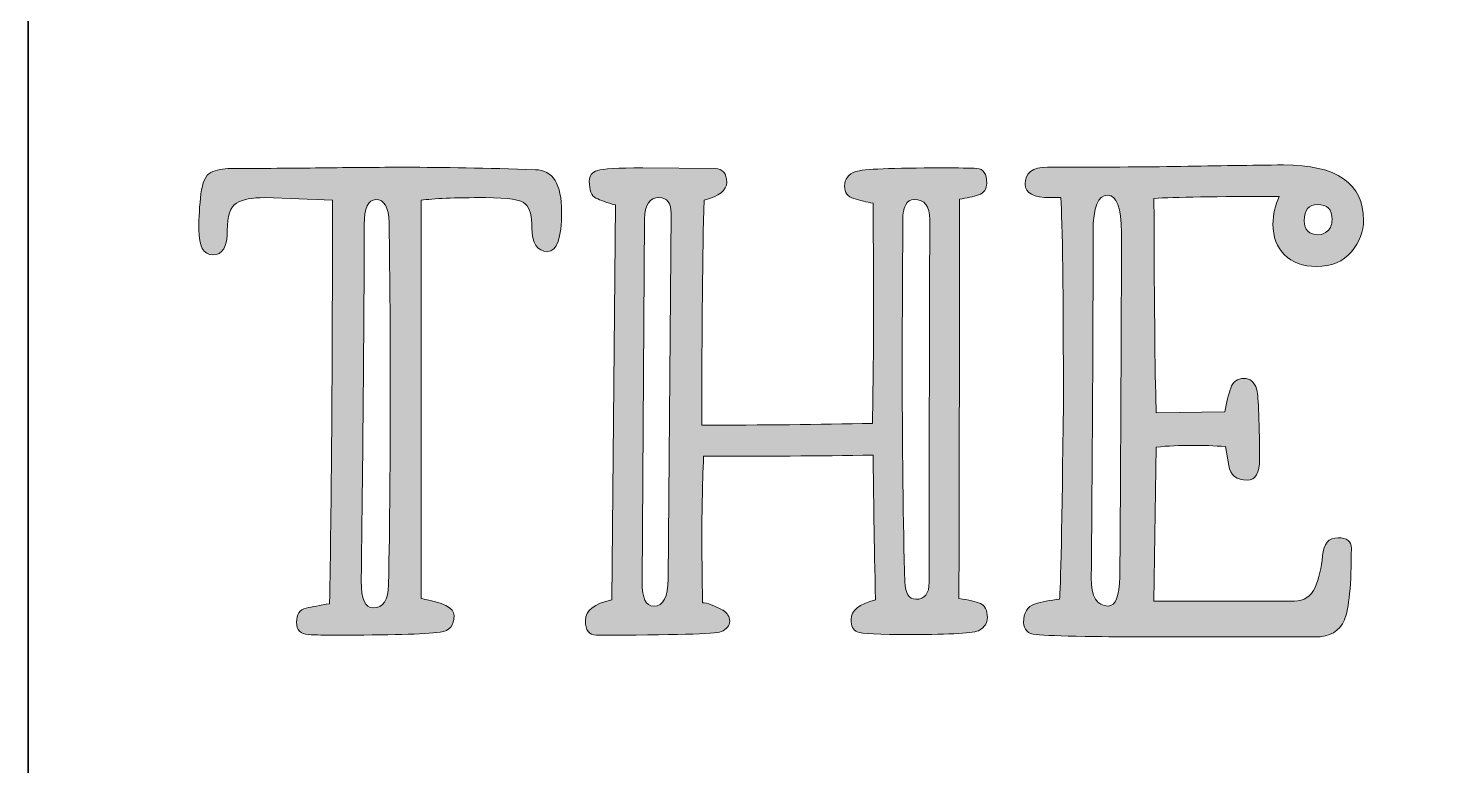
# Model space of a CAD drawing. Extents: x 102 to 840, y -1009 to 255.
# Drawn here: x 101.7 to 302.1, y -266.1 to -161.2 of the extents above; entities that cross this region are included whole.
import ezdxf

# ---------------------------------------------------------------- set-up
doc = ezdxf.new("R2010")
doc.units = 0
doc.header["$MEASUREMENT"] = 0
doc.layers.add('Layer 1', color=7, linetype='Continuous', lineweight=0)

# ---------------------------------------------------------------- blocks, each defined once
blk = doc.blocks.new('Block_7')
at = {"layer": 'Layer 1', "true_color": 0x000000, "transparency": 33554687}
h = blk.add_hatch(color=18, dxfattribs=at)
h.dxf.hatch_style = 2
edge = h.paths.add_edge_path()
edge.add_spline(control_points=[(150.72, -243.61), (152.15, -243.61), (152.88, -242.51), (152.91, -240.32), (153.08, -231.62), (153.16, -222.46), (153.16, -212.84), (153.16, -205.18), (153.11, -197.19), (152.99, -188.86), (152.94, -186.67), (152.3, -185.58), (151.1, -185.61), (150, -185.61), (149.45, -186.79), (149.45, -189.16), (149.45, -199.88), (149.31, -216.76), (149.03, -239.81), (149, -242.34), (149.56, -243.61), (150.72, -243.61)], knot_values=[0, 0, 0, 0, 1, 1, 1, 2, 2, 2, 3, 3, 3, 4, 4, 4, 5, 5, 5, 6, 6, 6, 7, 7, 7, 7], degree=3, periodic=0)
edge = h.paths.add_edge_path()
edge.add_spline(control_points=[(145.4, -247.49), (143.91, -247.49), (142.61, -247.47), (141.5, -247.41), (140.39, -247.35), (139.84, -246.78), (139.84, -245.68), (139.84, -244.53), (140.29, -243.85), (141.19, -243.65), (142.09, -243.46), (143.2, -243.25), (144.52, -243.02), (144.8, -229.43), (144.94, -210.32), (144.94, -185.7), (144.94, -185.7), (135.37, -185.32), (135.37, -185.32), (133.51, -185.32), (132.15, -185.58), (131.3, -186.1), (130.44, -186.62), (130.01, -187.92), (130.01, -190), (130.01, -192.31), (129.32, -193.46), (127.95, -193.46), (126.62, -193.46), (125.96, -192.25), (125.96, -189.83), (125.96, -188.12), (126.06, -186.43), (126.26, -184.79), (126.46, -183.14), (126.93, -182.13), (127.67, -181.75), (128.42, -181.37), (129.36, -181.18), (130.52, -181.18), (134.96, -181.18), (139.23, -181.15), (143.32, -181.1), (147.41, -181.04), (151.41, -181.01), (155.31, -181.01), (160.65, -181.01), (166.81, -181.12), (173.78, -181.35), (176.26, -181.41), (177.49, -183.4), (177.49, -187.34), (177.49, -191.09), (176.83, -192.96), (175.51, -192.96), (174.02, -192.96), (173.28, -191.83), (173.28, -189.58), (173.28, -187.98), (172.97, -186.86), (172.37, -186.25), (171.77, -185.63), (169.88, -185.32), (166.7, -185.32), (162.26, -185.32), (159.21, -185.44), (157.55, -185.7), (157.55, -185.7), (157.55, -242.3), (157.55, -242.3), (160.67, -242.81), (162.23, -243.61), (162.23, -244.71), (162.23, -246.09), (161.57, -246.88), (160.25, -247.07), (157.94, -247.35), (152.99, -247.49), (145.4, -247.49)], knot_values=[0, 0, 0, 0, 1, 1, 1, 2, 2, 2, 3, 3, 3, 4, 4, 4, 5, 5, 5, 6, 6, 6, 7, 7, 7, 8, 8, 8, 9, 9, 9, 10, 10, 10, 11, 11, 11, 12, 12, 12, 13, 13, 13, 14, 14, 14, 15, 15, 15, 16, 16, 16, 17, 17, 17, 18, 18, 18, 19, 19, 19, 20, 20, 20, 21, 21, 21, 22, 22, 22, 23, 23, 23, 24, 24, 24, 25, 25, 25, 26, 26, 26, 26], degree=3, periodic=0)
h = blk.add_hatch(color=18, dxfattribs=at)
h.dxf.hatch_style = 2
edge = h.paths.add_edge_path()
edge.add_spline(control_points=[(227.8, -242.39), (229.07, -242.39), (229.7, -241.58), (229.7, -239.98), (229.7, -220.96), (229.73, -203.78), (229.78, -188.44), (229.78, -186.53), (229.05, -185.58), (227.59, -185.61), (226.49, -185.61), (225.95, -186.58), (225.95, -188.52), (225.95, -188.52), (225.86, -206.93), (225.86, -206.93), (225.86, -221.06), (225.99, -232.04), (226.24, -239.9), (226.3, -241.56), (226.82, -242.39), (227.8, -242.39)], knot_values=[0, 0, 0, 0, 1, 1, 1, 2, 2, 2, 3, 3, 3, 4, 4, 4, 5, 5, 5, 6, 6, 6, 7, 7, 7, 7], degree=3, periodic=0)
edge = h.paths.add_edge_path()
edge.add_spline(control_points=[(190.57, -243.36), (191.94, -243.36), (192.63, -242.06), (192.63, -239.47), (192.63, -239.47), (193.05, -187.6), (193.05, -187.6), (193.05, -186.1), (192.48, -185.35), (191.32, -185.32), (190, -185.32), (189.31, -186.33), (189.26, -188.36), (189.26, -188.36), (188.92, -239.98), (188.92, -239.98), (188.92, -242.23), (189.47, -243.36), (190.57, -243.36)], knot_values=[0, 0, 0, 0, 1, 1, 1, 2, 2, 2, 3, 3, 3, 4, 4, 4, 5, 5, 5, 6, 6, 6, 6], degree=3, periodic=0)
edge = h.paths.add_edge_path()
edge.add_spline(control_points=[(182.43, -247.49), (181.39, -247.49), (180.87, -246.8), (180.87, -245.42), (180.87, -243.99), (182.12, -243.01), (184.62, -242.47), (184.62, -242.47), (185.13, -186.37), (185.13, -186.37), (183.92, -186.03), (183, -185.7), (182.36, -185.38), (181.73, -185.06), (181.42, -184.26), (181.42, -182.99), (181.42, -182.24), (181.8, -181.73), (182.57, -181.48), (183.35, -181.22), (185.49, -181.1), (189.01, -181.1), (189.01, -181.1), (199.29, -181.18), (199.29, -181.18), (200.39, -181.24), (200.94, -181.9), (200.94, -183.16), (200.94, -184.26), (199.87, -185.11), (197.73, -185.7), (197.51, -193.01), (197.4, -203.66), (197.4, -217.65), (205.92, -217.65), (214, -217.57), (221.64, -217.4), (221.76, -211.23), (221.81, -204.61), (221.81, -197.52), (221.81, -197.52), (221.73, -186.12), (221.73, -186.12), (220.8, -185.95), (219.89, -185.73), (219.01, -185.46), (218.12, -185.2), (217.68, -184.61), (217.68, -183.71), (217.68, -182.67), (218.21, -181.98), (219.28, -181.62), (220.35, -181.27), (224.43, -181.1), (231.51, -181.1), (233.87, -181.1), (235.52, -181.12), (236.47, -181.18), (237.41, -181.24), (237.88, -181.93), (237.88, -183.25), (237.88, -184.12), (237.49, -184.68), (236.72, -184.94), (235.95, -185.19), (235.04, -185.39), (234, -185.53), (234, -207.25), (233.97, -226.18), (233.92, -242.3), (235.29, -242.47), (236.31, -242.7), (236.97, -243), (237.63, -243.29), (237.96, -243.96), (237.96, -245), (237.96, -245.76), (237.59, -246.35), (236.85, -246.78), (236.1, -247.2), (232.85, -247.41), (227.08, -247.41), (222.59, -247.41), (220.05, -247.28), (219.47, -247.03), (218.9, -246.78), (218.61, -246.19), (218.61, -245.26), (218.61, -243.99), (219.76, -243.06), (222.07, -242.47), (221.9, -234.28), (221.78, -227.43), (221.73, -221.91), (214.08, -222.03), (206.06, -222.08), (197.65, -222.08), (197.48, -226.22), (197.4, -230.48), (197.4, -234.87), (197.4, -234.87), (197.48, -242.89), (197.48, -242.89), (198.18, -242.89), (199.15, -243.25), (200.39, -243.95), (201.04, -244.34), (201.36, -244.86), (201.36, -245.51), (201.36, -246.16), (200.95, -246.65), (200.14, -246.99), (199.32, -247.32), (193.42, -247.49), (182.43, -247.49)], knot_values=[0, 0, 0, 0, 1, 1, 1, 2, 2, 2, 3, 3, 3, 4, 4, 4, 5, 5, 5, 6, 6, 6, 7, 7, 7, 8, 8, 8, 9, 9, 9, 10, 10, 10, 11, 11, 11, 12, 12, 12, 13, 13, 13, 14, 14, 14, 15, 15, 15, 16, 16, 16, 17, 17, 17, 18, 18, 18, 19, 19, 19, 20, 20, 20, 21, 21, 21, 22, 22, 22, 23, 23, 23, 24, 24, 24, 25, 25, 25, 26, 26, 26, 27, 27, 27, 28, 28, 28, 29, 29, 29, 30, 30, 30, 31, 31, 31, 32, 32, 32, 33, 33, 33, 34, 34, 34, 35, 35, 35, 36, 36, 36, 37, 37, 37, 38, 38, 38, 38], degree=3, periodic=0)
h = blk.add_hatch(color=18, dxfattribs=at)
h.dxf.hatch_style = 2
edge = h.paths.add_edge_path()
edge.add_spline(control_points=[(285.02, -190.59), (285.47, -190.59), (285.9, -190.41), (286.31, -190.04), (286.72, -189.68), (286.92, -189.14), (286.92, -188.44), (286.92, -187), (286.23, -186.29), (284.86, -186.29), (283.59, -186.29), (282.96, -187.06), (282.96, -188.61), (282.96, -189.93), (283.65, -190.59), (285.02, -190.59)], knot_values=[0, 0, 0, 0, 1, 1, 1, 2, 2, 2, 3, 3, 3, 4, 4, 4, 5, 5, 5, 5], degree=3, periodic=0)
edge = h.paths.add_edge_path()
edge.add_spline(control_points=[(255.13, -243.36), (256.17, -243.36), (256.71, -241.96), (256.77, -239.18), (256.83, -235.83), (256.91, -219.52), (257.02, -190.26), (256.97, -186.74), (256.31, -184.98), (255.04, -184.98), (253.66, -184.98), (252.98, -186.68), (252.98, -190.09), (252.98, -203.4), (252.89, -219.82), (252.72, -239.35), (252.72, -242.02), (253.52, -243.36), (255.13, -243.36)], knot_values=[0, 0, 0, 0, 1, 1, 1, 2, 2, 2, 3, 3, 3, 4, 4, 4, 5, 5, 5, 6, 6, 6, 6], degree=3, periodic=0)
edge = h.paths.add_edge_path()
edge.add_spline(control_points=[(284.48, -247.75), (284.48, -247.75), (258.42, -247.75), (258.42, -247.75), (257.49, -247.75), (255.3, -247.72), (251.84, -247.66), (248.38, -247.61), (246.06, -247.52), (244.88, -247.41), (243.7, -247.3), (243.11, -246.72), (243.11, -245.68), (243.11, -244.3), (243.63, -243.43), (244.67, -243.08), (245.71, -242.73), (246.89, -242.5), (248.21, -242.39), (248.38, -241.06), (248.56, -231.85), (248.76, -214.74), (248.76, -198.67), (248.63, -188.86), (248.38, -185.32), (248.38, -185.32), (246.95, -185.32), (246.95, -185.32), (244.53, -185.32), (243.32, -184.68), (243.32, -183.42), (243.32, -181.81), (244.37, -181.01), (246.48, -181.01), (253.9, -181.01), (260.22, -180.97), (265.44, -180.88), (270.65, -180.8), (275.51, -180.73), (280.01, -180.67), (287.6, -180.67), (291.39, -183.29), (291.39, -188.52), (291.39, -190.13), (290.82, -191.63), (289.66, -193.02), (288.51, -194.41), (286.85, -195.11), (284.69, -195.11), (282.77, -195.11), (281.27, -194.56), (280.18, -193.46), (279.08, -192.37), (278.53, -190.9), (278.53, -189.07), (278.53, -187.75), (278.83, -186.44), (279.42, -185.15), (270.45, -185.15), (264.52, -185.25), (261.62, -185.44), (261.68, -202.05), (261.79, -212.21), (261.96, -215.92), (261.96, -215.92), (271.7, -215.75), (271.7, -215.75), (271.92, -214.43), (272.2, -213.31), (272.52, -212.4), (272.84, -211.48), (273.47, -211.02), (274.4, -211.02), (275.27, -211.02), (275.87, -211.52), (276.21, -212.5), (276.44, -213.15), (276.58, -216.45), (276.63, -222.42), (276.63, -224.45), (276.06, -225.46), (274.9, -225.46), (273.36, -225.46), (272.47, -224.77), (272.25, -223.39), (272.25, -223.39), (271.78, -220.69), (271.78, -220.69), (270.18, -220.58), (268.63, -220.52), (267.14, -220.52), (265.29, -220.52), (263.56, -220.6), (261.96, -220.77), (261.96, -220.77), (261.62, -242.64), (261.62, -242.64), (261.62, -242.64), (281.57, -242.64), (281.57, -242.64), (282.94, -242.64), (283.92, -241.99), (284.5, -240.7), (285.07, -239.4), (285.43, -237.91), (285.57, -236.2), (285.71, -234.5), (286.44, -233.65), (287.77, -233.65), (289.03, -233.65), (289.66, -234.14), (289.66, -235.13), (289.66, -240.3), (289.33, -243.7), (288.67, -245.32), (288.01, -246.94), (286.61, -247.75), (284.48, -247.75)], knot_values=[0, 0, 0, 0, 1, 1, 1, 2, 2, 2, 3, 3, 3, 4, 4, 4, 5, 5, 5, 6, 6, 6, 7, 7, 7, 8, 8, 8, 9, 9, 9, 10, 10, 10, 11, 11, 11, 12, 12, 12, 13, 13, 13, 14, 14, 14, 15, 15, 15, 16, 16, 16, 17, 17, 17, 18, 18, 18, 19, 19, 19, 20, 20, 20, 21, 21, 21, 22, 22, 22, 23, 23, 23, 24, 24, 24, 25, 25, 25, 26, 26, 26, 27, 27, 27, 28, 28, 28, 29, 29, 29, 30, 30, 30, 31, 31, 31, 32, 32, 32, 33, 33, 33, 34, 34, 34, 35, 35, 35, 36, 36, 36, 37, 37, 37, 38, 38, 38, 39, 39, 39, 39], degree=3, periodic=0)
at = {"layer": 'Layer 1'}
for points, knots in [([(145.4, -247.49), (143.91, -247.49), (142.61, -247.47), (141.5, -247.41), (140.39, -247.35), (139.84, -246.78), (139.84, -245.68), (139.84, -244.53), (140.29, -243.85), (141.19, -243.65), (142.09, -243.46), (143.2, -243.25), (144.52, -243.02), (144.8, -229.43), (144.94, -210.32), (144.94, -185.7), (144.94, -185.7), (135.37, -185.32), (135.37, -185.32), (133.51, -185.32), (132.15, -185.58), (131.3, -186.1), (130.44, -186.62), (130.01, -187.92), (130.01, -190), (130.01, -192.31), (129.32, -193.46), (127.95, -193.46), (126.62, -193.46), (125.96, -192.25), (125.96, -189.83), (125.96, -188.12), (126.06, -186.43), (126.26, -184.79), (126.46, -183.14), (126.93, -182.13), (127.67, -181.75), (128.42, -181.37), (129.36, -181.18), (130.52, -181.18), (134.96, -181.18), (139.23, -181.15), (143.32, -181.1), (147.41, -181.04), (151.41, -181.01), (155.31, -181.01), (160.65, -181.01), (166.81, -181.12), (173.78, -181.35), (176.26, -181.41), (177.49, -183.4), (177.49, -187.34), (177.49, -191.09), (176.83, -192.96), (175.51, -192.96), (174.02, -192.96), (173.28, -191.83), (173.28, -189.58), (173.28, -187.98), (172.97, -186.86), (172.37, -186.25), (171.77, -185.63), (169.88, -185.32), (166.7, -185.32), (162.26, -185.32), (159.21, -185.44), (157.55, -185.7), (157.55, -185.7), (157.55, -242.3), (157.55, -242.3), (160.67, -242.81), (162.23, -243.61), (162.23, -244.71), (162.23, -246.09), (161.57, -246.88), (160.25, -247.07), (157.94, -247.35), (152.99, -247.49), (145.4, -247.49)], [0, 0, 0, 0, 1, 1, 1, 2, 2, 2, 3, 3, 3, 4, 4, 4, 5, 5, 5, 6, 6, 6, 7, 7, 7, 8, 8, 8, 9, 9, 9, 10, 10, 10, 11, 11, 11, 12, 12, 12, 13, 13, 13, 14, 14, 14, 15, 15, 15, 16, 16, 16, 17, 17, 17, 18, 18, 18, 19, 19, 19, 20, 20, 20, 21, 21, 21, 22, 22, 22, 23, 23, 23, 24, 24, 24, 25, 25, 25, 26, 26, 26, 26]), ([(182.43, -247.49), (181.39, -247.49), (180.87, -246.8), (180.87, -245.42), (180.87, -243.99), (182.12, -243.01), (184.62, -242.47), (184.62, -242.47), (185.13, -186.37), (185.13, -186.37), (183.92, -186.03), (183, -185.7), (182.36, -185.38), (181.73, -185.06), (181.42, -184.26), (181.42, -182.99), (181.42, -182.24), (181.8, -181.73), (182.57, -181.48), (183.35, -181.22), (185.49, -181.1), (189.01, -181.1), (189.01, -181.1), (199.29, -181.18), (199.29, -181.18), (200.39, -181.24), (200.94, -181.9), (200.94, -183.16), (200.94, -184.26), (199.87, -185.11), (197.73, -185.7), (197.51, -193.01), (197.4, -203.66), (197.4, -217.65), (205.92, -217.65), (214, -217.57), (221.64, -217.4), (221.76, -211.23), (221.81, -204.61), (221.81, -197.52), (221.81, -197.52), (221.73, -186.12), (221.73, -186.12), (220.8, -185.95), (219.89, -185.73), (219.01, -185.46), (218.12, -185.2), (217.68, -184.61), (217.68, -183.71), (217.68, -182.67), (218.21, -181.98), (219.28, -181.62), (220.35, -181.27), (224.43, -181.1), (231.51, -181.1), (233.87, -181.1), (235.52, -181.12), (236.47, -181.18), (237.41, -181.24), (237.88, -181.93), (237.88, -183.25), (237.88, -184.12), (237.49, -184.68), (236.72, -184.94), (235.95, -185.19), (235.04, -185.39), (234, -185.53), (234, -207.25), (233.97, -226.18), (233.92, -242.3), (235.29, -242.47), (236.31, -242.7), (236.97, -243), (237.63, -243.29), (237.96, -243.96), (237.96, -245), (237.96, -245.76), (237.59, -246.35), (236.85, -246.78), (236.1, -247.2), (232.85, -247.41), (227.08, -247.41), (222.59, -247.41), (220.05, -247.28), (219.47, -247.03), (218.9, -246.78), (218.61, -246.19), (218.61, -245.26), (218.61, -243.99), (219.76, -243.06), (222.07, -242.47), (221.9, -234.28), (221.78, -227.43), (221.73, -221.91), (214.08, -222.03), (206.06, -222.08), (197.65, -222.08), (197.48, -226.22), (197.4, -230.48), (197.4, -234.87), (197.4, -234.87), (197.48, -242.89), (197.48, -242.89), (198.18, -242.89), (199.15, -243.25), (200.39, -243.95), (201.04, -244.34), (201.36, -244.86), (201.36, -245.51), (201.36, -246.16), (200.95, -246.65), (200.14, -246.99), (199.32, -247.32), (193.42, -247.49), (182.43, -247.49)], [0, 0, 0, 0, 1, 1, 1, 2, 2, 2, 3, 3, 3, 4, 4, 4, 5, 5, 5, 6, 6, 6, 7, 7, 7, 8, 8, 8, 9, 9, 9, 10, 10, 10, 11, 11, 11, 12, 12, 12, 13, 13, 13, 14, 14, 14, 15, 15, 15, 16, 16, 16, 17, 17, 17, 18, 18, 18, 19, 19, 19, 20, 20, 20, 21, 21, 21, 22, 22, 22, 23, 23, 23, 24, 24, 24, 25, 25, 25, 26, 26, 26, 27, 27, 27, 28, 28, 28, 29, 29, 29, 30, 30, 30, 31, 31, 31, 32, 32, 32, 33, 33, 33, 34, 34, 34, 35, 35, 35, 36, 36, 36, 37, 37, 37, 38, 38, 38, 38]), ([(284.48, -247.75), (284.48, -247.75), (258.42, -247.75), (258.42, -247.75), (257.49, -247.75), (255.3, -247.72), (251.84, -247.66), (248.38, -247.61), (246.06, -247.52), (244.88, -247.41), (243.7, -247.3), (243.11, -246.72), (243.11, -245.68), (243.11, -244.3), (243.63, -243.43), (244.67, -243.08), (245.71, -242.73), (246.89, -242.5), (248.21, -242.39), (248.38, -241.06), (248.56, -231.85), (248.76, -214.74), (248.76, -198.67), (248.63, -188.86), (248.38, -185.32), (248.38, -185.32), (246.95, -185.32), (246.95, -185.32), (244.53, -185.32), (243.32, -184.68), (243.32, -183.42), (243.32, -181.81), (244.37, -181.01), (246.48, -181.01), (253.9, -181.01), (260.22, -180.97), (265.44, -180.88), (270.65, -180.8), (275.51, -180.73), (280.01, -180.67), (287.6, -180.67), (291.39, -183.29), (291.39, -188.52), (291.39, -190.13), (290.82, -191.63), (289.66, -193.02), (288.51, -194.41), (286.85, -195.11), (284.69, -195.11), (282.77, -195.11), (281.27, -194.56), (280.18, -193.46), (279.08, -192.37), (278.53, -190.9), (278.53, -189.07), (278.53, -187.75), (278.83, -186.44), (279.42, -185.15), (270.45, -185.15), (264.52, -185.25), (261.62, -185.44), (261.68, -202.05), (261.79, -212.21), (261.96, -215.92), (261.96, -215.92), (271.7, -215.75), (271.7, -215.75), (271.92, -214.43), (272.2, -213.31), (272.52, -212.4), (272.84, -211.48), (273.47, -211.02), (274.4, -211.02), (275.27, -211.02), (275.87, -211.52), (276.21, -212.5), (276.44, -213.15), (276.58, -216.45), (276.63, -222.42), (276.63, -224.45), (276.06, -225.46), (274.9, -225.46), (273.36, -225.46), (272.47, -224.77), (272.25, -223.39), (272.25, -223.39), (271.78, -220.69), (271.78, -220.69), (270.18, -220.58), (268.63, -220.52), (267.14, -220.52), (265.29, -220.52), (263.56, -220.6), (261.96, -220.77), (261.96, -220.77), (261.62, -242.64), (261.62, -242.64), (261.62, -242.64), (281.57, -242.64), (281.57, -242.64), (282.94, -242.64), (283.92, -241.99), (284.5, -240.7), (285.07, -239.4), (285.43, -237.91), (285.57, -236.2), (285.71, -234.5), (286.44, -233.65), (287.77, -233.65), (289.03, -233.65), (289.66, -234.14), (289.66, -235.13), (289.66, -240.3), (289.33, -243.7), (288.67, -245.32), (288.01, -246.94), (286.61, -247.75), (284.48, -247.75)], [0, 0, 0, 0, 1, 1, 1, 2, 2, 2, 3, 3, 3, 4, 4, 4, 5, 5, 5, 6, 6, 6, 7, 7, 7, 8, 8, 8, 9, 9, 9, 10, 10, 10, 11, 11, 11, 12, 12, 12, 13, 13, 13, 14, 14, 14, 15, 15, 15, 16, 16, 16, 17, 17, 17, 18, 18, 18, 19, 19, 19, 20, 20, 20, 21, 21, 21, 22, 22, 22, 23, 23, 23, 24, 24, 24, 25, 25, 25, 26, 26, 26, 27, 27, 27, 28, 28, 28, 29, 29, 29, 30, 30, 30, 31, 31, 31, 32, 32, 32, 33, 33, 33, 34, 34, 34, 35, 35, 35, 36, 36, 36, 37, 37, 37, 38, 38, 38, 39, 39, 39, 39]), ([(150.72, -243.61), (152.15, -243.61), (152.88, -242.51), (152.91, -240.32), (153.08, -231.62), (153.16, -222.46), (153.16, -212.84), (153.16, -205.18), (153.11, -197.19), (152.99, -188.86), (152.94, -186.67), (152.3, -185.58), (151.1, -185.61), (150, -185.61), (149.45, -186.79), (149.45, -189.16), (149.45, -199.88), (149.31, -216.76), (149.03, -239.81), (149, -242.34), (149.56, -243.61), (150.72, -243.61)], [0, 0, 0, 0, 1, 1, 1, 2, 2, 2, 3, 3, 3, 4, 4, 4, 5, 5, 5, 6, 6, 6, 7, 7, 7, 7]), ([(190.57, -243.36), (191.94, -243.36), (192.63, -242.06), (192.63, -239.47), (192.63, -239.47), (193.05, -187.6), (193.05, -187.6), (193.05, -186.1), (192.48, -185.35), (191.32, -185.32), (190, -185.32), (189.31, -186.33), (189.26, -188.36), (189.26, -188.36), (188.92, -239.98), (188.92, -239.98), (188.92, -242.23), (189.47, -243.36), (190.57, -243.36)], [0, 0, 0, 0, 1, 1, 1, 2, 2, 2, 3, 3, 3, 4, 4, 4, 5, 5, 5, 6, 6, 6, 6]), ([(227.8, -242.39), (229.07, -242.39), (229.7, -241.58), (229.7, -239.98), (229.7, -220.96), (229.73, -203.78), (229.78, -188.44), (229.78, -186.53), (229.05, -185.58), (227.59, -185.61), (226.49, -185.61), (225.95, -186.58), (225.95, -188.52), (225.95, -188.52), (225.86, -206.93), (225.86, -206.93), (225.86, -221.06), (225.99, -232.04), (226.24, -239.9), (226.3, -241.56), (226.82, -242.39), (227.8, -242.39)], [0, 0, 0, 0, 1, 1, 1, 2, 2, 2, 3, 3, 3, 4, 4, 4, 5, 5, 5, 6, 6, 6, 7, 7, 7, 7]), ([(255.13, -243.36), (256.17, -243.36), (256.71, -241.96), (256.77, -239.18), (256.83, -235.83), (256.91, -219.52), (257.02, -190.26), (256.97, -186.74), (256.31, -184.98), (255.04, -184.98), (253.66, -184.98), (252.98, -186.68), (252.98, -190.09), (252.98, -203.4), (252.89, -219.82), (252.72, -239.35), (252.72, -242.02), (253.52, -243.36), (255.13, -243.36)], [0, 0, 0, 0, 1, 1, 1, 2, 2, 2, 3, 3, 3, 4, 4, 4, 5, 5, 5, 6, 6, 6, 6]), ([(285.02, -190.59), (285.47, -190.59), (285.9, -190.41), (286.31, -190.04), (286.72, -189.68), (286.92, -189.14), (286.92, -188.44), (286.92, -187), (286.23, -186.29), (284.86, -186.29), (283.59, -186.29), (282.96, -187.06), (282.96, -188.61), (282.96, -189.93), (283.65, -190.59), (285.02, -190.59)], [0, 0, 0, 0, 1, 1, 1, 2, 2, 2, 3, 3, 3, 4, 4, 4, 5, 5, 5, 5])]:
    blk.add_open_spline(points, degree=3, knots=knots, dxfattribs=at)
blk = doc.blocks.new('Block_5')
at = {"layer": 'Layer 1'}
blk.add_blockref('Block_7', (0, 0), dxfattribs=at)
blk = doc.blocks.new('Block_0')
at = {"layer": 'Layer 1'}
blk.add_blockref('Block_5', (0, 0), dxfattribs=at)

msp = doc.modelspace()

# ---------------------------------------------------------------- linework, layer by layer
at = {"layer": 'Layer 1', "color": 13, "lineweight": 35, "true_color": 0xcc6053}
msp.add_open_spline([(653.52, 255.03), (653.52, 255.03), (284.62, 255.03), (284.62, 255.03), (284.62, 255.03), (101.73, -4.58), (101.73, -4.58), (101.73, -4.58), (101.73, -1009.15), (101.73, -1009.15), (101.73, -1009.15), (840.42, -1009.15), (840.42, -1009.15), (840.42, -1009.15), (840.42, -4.81), (840.42, -4.81), (840.42, -4.81), (653.52, 255.03), (653.52, 255.03)], degree=3, knots=[0, 0, 0, 0, 1, 1, 1, 2, 2, 2, 3, 3, 3, 4, 4, 4, 5, 5, 5, 6, 6, 6, 6], dxfattribs=at)

# ---------------------------------------------------------------- block references
at = {"layer": 'Layer 1'}
msp.add_blockref('Block_0', (0, 0), dxfattribs=at)

doc.saveas('drawing.dxf')
